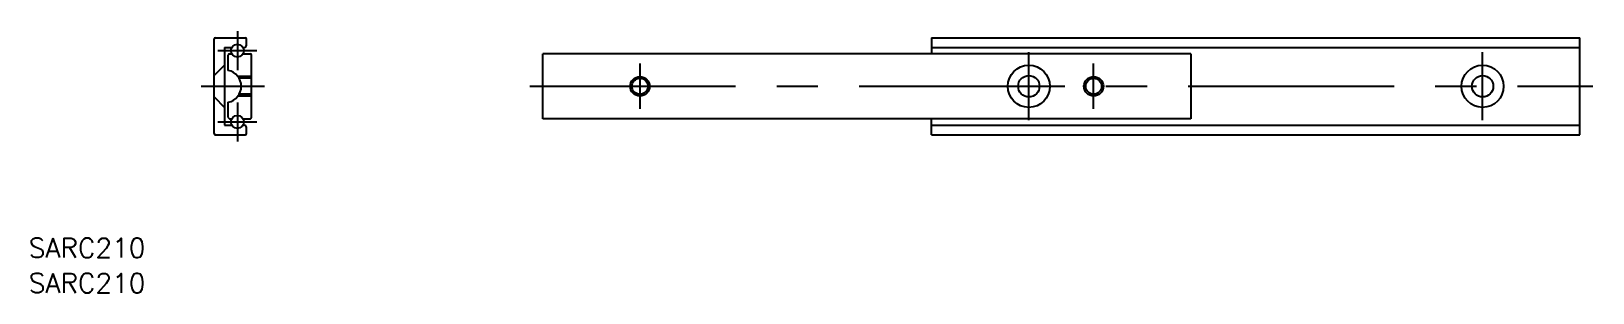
# Model space of a CAD drawing. Extents: x -79 to 162, y -32 to 8.
import ezdxf

# ---------------------------------------------------------------- set-up
doc = ezdxf.new("R2010")
doc.units = 0
doc.linetypes.add('CENTER', pattern=[50.8, 31.75, -6.35, 6.35, -6.35])
doc.linetypes.add('DASHED', pattern=[19.05, 12.7, -6.35])
doc.layers.get('0').update_dxf_attribs({"linetype": 'CONTINUOUS'})
doc.layers.add('CENTER', color=1, linetype='CONTINUOUS')
doc.styles.get("Standard").update_dxf_attribs({"font": 'txt.shx', "height": 3, "bigfont": 'bigfont.shx'})

msp = doc.modelspace()

# ---------------------------------------------------------------- linework, layer by layer
at = {"color": 7, "linetype": 'CONTINUOUS'}
for p, q in [((-50.7, -7.3), (-50.7, 7.3)), ((-50.5, 7.5), (-45.9, 7.5)), ((-45.7, 6.35), (-45.7, 7.3)), ((60, 7.5), (160, 7.5)), ((60, 7.5), (60, 5)), ((160, -7.5), (160, 7.5)), ((-49.1, 6), (-49.1, -6)), ((-49.1, 6), (-47.96, 6)), ((-48.3, 5), (-47.96, 5)), ((-46.23, 6), (-46.05, 6)), ((-46.23, 5), (-45.1, 5)), ((100, 5), (0, 5)), ((0, -5), (0, 5)), ((60, 6), (160, 6)), ((100, 5), (100, -5)), ((-48.5, 2.45), (-48.5, 4.8)), ((-44.9, -4.8), (-44.9, 4.8)), ((-48.5, -4.8), (-48.5, -2.45)), ((-49.1, -6), (-47.96, -6)), ((-48.3, -5), (-47.96, -5)), ((-46.23, -5), (-45.1, -5)), ((-46.23, -6), (-46.05, -6)), ((-45.7, -7.3), (-45.7, -6.35)), ((100, -5), (0, -5)), ((60, -7.5), (60, -5)), ((60, -6), (160, -6)), ((-50.5, -7.5), (-45.9, -7.5)), ((60, -7.5), (160, -7.5))]:
    msp.add_line(p, q, dxfattribs=at)
at = {"color": 3, "linetype": 'DASHED'}
for p, q in [((-50.7, 1.65), (-49.1, 3.25)), ((-44.9, 1.5), (-47, 1.5)), ((-44.9, 1.23), (-46.82, 1.23)), ((-50.7, -1.65), (-49.1, -3.25)), ((-44.9, -1.5), (-47, -1.5)), ((-44.9, -1.23), (-46.82, -1.23))]:
    msp.add_line(p, q, dxfattribs=at)
at = {"color": 7, "linetype": 'CONTINUOUS'}
for centre, radius in [((-47.1, 5.5), 1), ((75, 0), 3.25), ((145, 0), 3.25), ((15, 0), 1.23), ((75, 0), 1.65), ((85, 0), 1.23), ((145, 0), 1.65), ((-47.1, -5.5), 1)]:
    msp.add_circle(centre, radius, dxfattribs=at)
at = {"color": 3, "linetype": 'CONTINUOUS'}
for centre in [(15, 0), (85, 0)]:
    msp.add_circle(centre, 1.5, dxfattribs=at)
at = {"color": 7, "linetype": 'CONTINUOUS'}
for centre, radius, start, end in [((-50.5, 7.3), 0.2, 90, 180), ((-45.9, 7.3), 0.2, 0, 90), ((-48.3, 4.8), 0.2, 90, 180), ((-46.05, 6.35), 0.35, 270, 0), ((-45.1, 4.8), 0.2, 0, 90), ((-49, 0), 2.5, 281.537, 78.463), ((-48.3, -4.8), 0.2, 180, 270), ((-45.1, -4.8), 0.2, 270, 0), ((-46.05, -6.35), 0.35, 0, 90), ((-50.5, -7.3), 0.2, 180, 270), ((-45.9, -7.3), 0.2, 270, 0)]:
    msp.add_arc(centre, radius, start, end, dxfattribs=at)
at = {"layer": 'CENTER', "color": 1, "linetype": 'CENTER'}
for p, q in [((-47.1, 8.5), (-47.1, 2.5)), ((-50.1, 5.5), (-44.1, 5.5)), ((75, -5.25), (75, 5.25)), ((145, -5.25), (145, 5.25)), ((15, 3.5), (15, -3.5)), ((85, -3.5), (85, 3.5)), ((-52.7, 0), (-42.9, 0)), ((-2, 0), (162, 0)), ((-47.1, -2.5), (-47.1, -8.5)), ((-50.1, -5.5), (-44.1, -5.5))]:
    msp.add_line(p, q, dxfattribs=at)

# ---------------------------------------------------------------- texts
at = {"color": 7, "linetype": 'CONTINUOUS'}
for p in [(-79.29, -26.44), (-79.29, -31.87)]:
    msp.add_text('SARC210', height=3, dxfattribs=at).set_placement(p)

doc.saveas('drawing.dxf')
